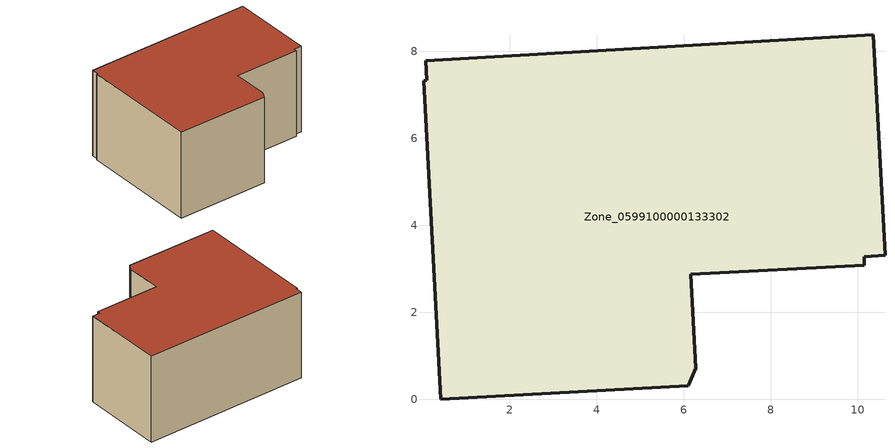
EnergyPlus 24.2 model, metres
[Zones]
Zone_0599100000133302
 floor ground (C_G): 10.15,3.28 10.15,3.08 6.16,2.87 6.27,0.72 6.1,0.31 0.42,0 0.02,7.32 0.1,7.33 0.07,7.78 10.35,8.38 10.62,3.31 z0
 wall outside (C_F): 10.62,3.31 10.35,8.38 0.07,7.78 0.1,7.33 0.02,7.32 0.42,0 6.1,0.31 6.27,0.72 6.16,2.87 10.15,3.08 10.15,3.28 10.62,3.31 z0:5.47
 roof outside (C_R): 10.15,3.08 10.15,3.28 10.62,3.31 10.35,8.38 0.07,7.78 0.1,7.33 0.02,7.32 0.42,0 6.1,0.31 6.27,0.72 6.16,2.87 z5.47
[BUILDING]
Pand.0599100000133302: North Axis=0; Terrain=City; Loads Convergence Tolerance Value=0.04; Temperature Convergence Tolerance Value=0.4; Solar Distribution=FullExterior; Maximum Number of Warmup Days=25; Minimum Number of Warmup Days=1
[Site:Location]
Rotterdam.The.Hague.AP_ZH_NLD Design_Conditions: Latitude=51.96; Longitude=4.45; Time Zone=1; Elevation=-4.5
[SITE:GROUNDTEMPERATURE:BUILDINGSURFACE]
18, 18, 18, 18, 18, 18, 18, 18, 18, 18, 18, 18
[MATERIAL] Thermal Absorptance=0.9; Solar Absorptance=0.7; Visible Absorptance=0.7
Name | Roughness | Thickness | Conductivity | Density | Specific Heat
G.D.1965 | MediumSmooth | 0.15 | 1 | 540 | 1210
F.D.1965 | Rough | 0.3 | 0.857143 | 1920 | 840
R.D.1965 | MediumRough | 0.2 | 0.08 | 1500 | 1000
[CONSTRUCTION]
C_G: G.D.1965
C_F: F.D.1965
C_R: R.D.1965
[ZONE]
Zone_0599100000133302: Type=1; Multiplier=1; Ceiling Height=Autocalculate; Volume=Autocalculate; Floor Area=autocalculate; Part of Total Floor Area=Yes
[ZONEINFILTRATION:DESIGNFLOWRATE]
Infil_Zone_0599100000133302: Zone or ZoneList or Space or SpaceList=Zone_0599100000133302; Schedule=AlwaysOn; Design Flow Rate Calculation Method=Flow/Area; Flow Rate per Floor Area=0.0042; Constant Term Coefficient=1; Temperature Term Coefficient=0; Velocity Term Coefficient=0; Velocity Squared Term Coefficient=0
[HVACTEMPLATE:ZONE:IDEALLOADSAIRSYSTEM]
Zone_0599100000133302: Maximum Heating Supply Air Temperature=50; Minimum Cooling Supply Air Temperature=13; Maximum Heating Supply Air Humidity Ratio=0.0156; Minimum Cooling Supply Air Humidity Ratio=0.0077; Heating Limit=NoLimit; Cooling Limit=NoLimit; Dehumidification Control Type=ConstantSensibleHeatRatio; Cooling Sensible Heat Ratio=0.7; Dehumidification Setpoint=60; Humidification Control Type=None; Humidification Setpoint=30; Outdoor Air Method=None; Outdoor Air Flow Rate per Person=0.00944; Outdoor Air Flow Rate per Zone Floor Area=0; Outdoor Air Flow Rate per Zone=0; Demand Controlled Ventilation Type=None; Outdoor Air Economizer Type=NoEconomizer; Heat Recovery Type=None; Sensible Heat Recovery Effectiveness=0.7; Latent Heat Recovery Effectiveness=0.65
[ZONECONTROL:THERMOSTAT]
ThermostatControl_Zone_0599100000133302: Zone or ZoneList=Zone_0599100000133302; Control Type Schedule=DualSetpointControlType; Control 1=Thermostat_Zone_0599100000133302; Temperature Difference Between Cutout And Setpoint=0
[THERMOSTATSETPOINT:DUALSETPOINT]
Thermostat_Zone_0599100000133302: Heating Setpoint Temperature Schedule=HeatingSetpoint_Zone_0599100000133302; Cooling Setpoint Temperature Schedule=CoolingSetpoint_Zone_0599100000133302
[SCHEDULE:COMPACT]
HeatingSetpoint_Zone_0599100000133302: Through: 12/31, For: AllDays, Until: 24:00, 21
CoolingSetpoint_Zone_0599100000133302: Through: 12/31, For: AllDays, Until: 24:00, 24
DualSetpointControlType: Through: 12/31, For: AllDays, Until: 24:00, 4
AlwaysOn: Through: 12/31, For: AllDays, Until: 24:00, 1
